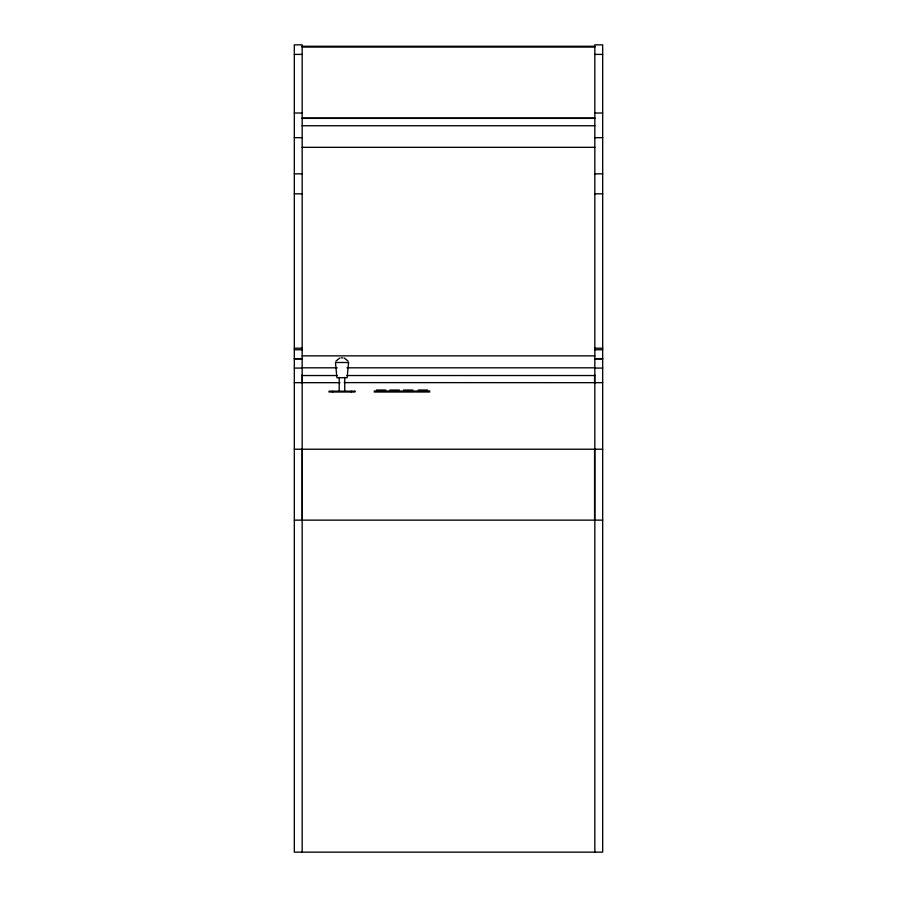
<?xml version="1.0" encoding="UTF-8"?>
<svg xmlns="http://www.w3.org/2000/svg" width="897" height="897" viewBox="0 0 897 897"><rect width="100%" height="100%" fill="white"/><g stroke="black" fill="none" stroke-linecap="round" stroke-linejoin="round"><path stroke-width="1.35" d="M335.927 361.11L339.828 358.004M302.166 46.274L594.834 46.274M302.166 47.081L594.834 47.081M294.328 54.403L302.166 54.403M594.834 54.403L602.672 54.403M294.328 113.022L302.166 113.022M594.834 113.022L602.672 113.022M302.166 118.101L594.834 118.101M302.166 118.37L594.834 118.37M302.166 125.748L594.834 125.748M294.328 137.667L302.166 137.667M594.834 137.667L602.672 137.667M302.166 147.321L594.834 147.321M294.328 173.839L302.166 173.839M594.834 173.839L602.672 173.839M294.328 193.819L302.166 193.819M594.834 193.819L602.672 193.819M294.328 348.204L302.166 348.204M594.834 348.204L602.672 348.204M294.328 349.752L302.166 349.752M594.834 349.752L602.672 349.752M302.166 355.851L594.834 355.851M341.286 357.869L342.755 357.869M294.328 358.643L302.166 358.643M594.834 358.643L602.672 358.643M294.328 358.923L302.166 358.923M594.834 358.923L602.672 358.923M302.166 367.815L337.171 367.815M346.971 367.815L594.834 367.815M294.328 368.073L302.166 368.073M594.834 368.073L602.672 368.073M302.166 375.529L337.171 375.529M346.971 375.529L594.834 375.529M294.328 382.671L339.974 382.671M344.168 382.615L602.672 382.671M376.415 390.049L385.788 390.038M389.96 390.049L399.3 390.049M403.538 390.049L412.867 390.049M418.282 390.038L427.589 390.038M374.206 391.047L415.076 391.047M416.073 391.036L429.798 391.036M374.206 392.011L415.076 392.011M416.073 392L429.798 392M294.328 449.218L602.672 449.218M294.328 520.137L602.672 520.137M344.213 358.004L348.114 361.11M594.834 852.15L594.834 44.85L602.672 44.85L602.672 852.15L294.328 852.15L294.328 44.85L302.166 44.85L302.166 852.15M594.576 374.733L594.576 383.131M594.576 448.937L594.576 520.338M351.332 391.182L351.288 392.011M344.74 377.379L344.74 391.182M339.201 377.379L339.201 391.182M332.664 391.182L332.709 392.011M302.3 374.733L302.3 383.131M302.3 448.937L302.3 520.338M348.574 362.5L347.128 377.704L336.902 377.704L335.456 362.5L348.574 362.5M354.909 391.182L329.02 391.182L329.02 392.011L354.909 392.011L354.909 391.182"/></g></svg>
